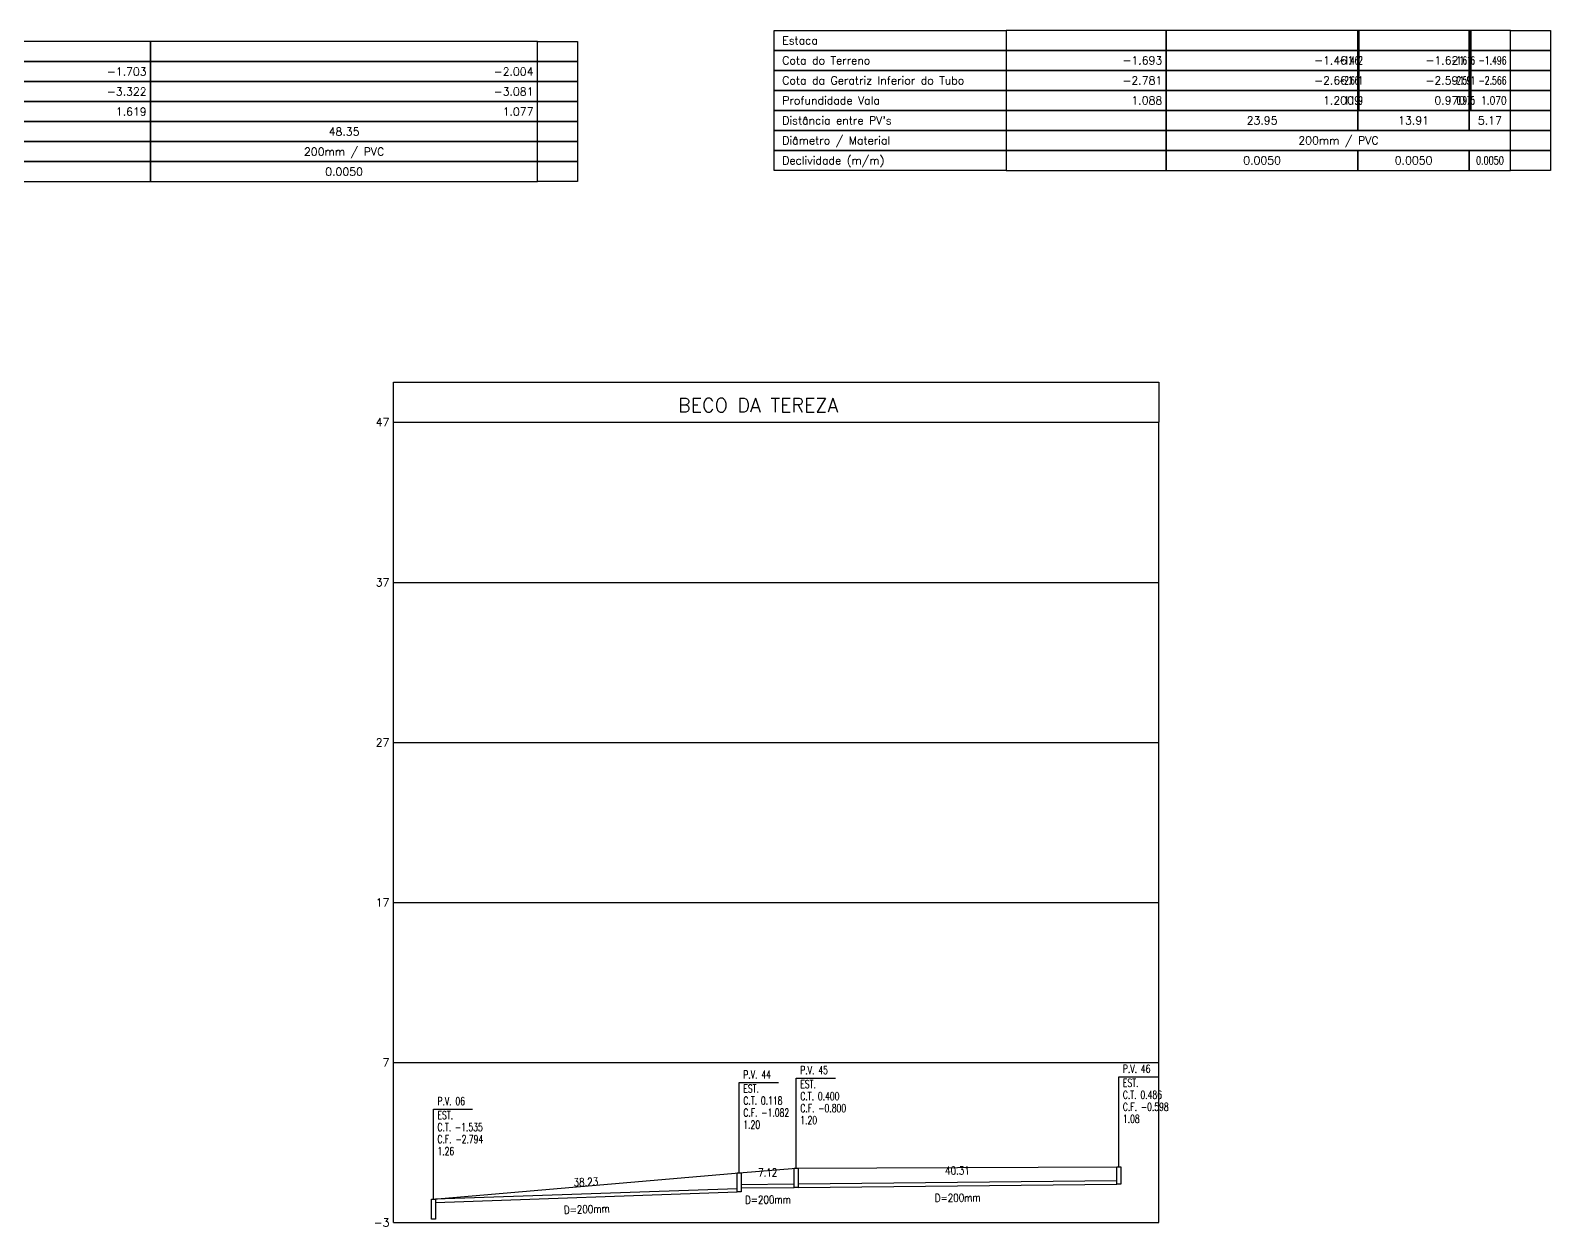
# Model space of a CAD drawing. Extents: x -44 to 14114764, y -20 to 289527804.
# Drawn here: x 359189.9 to 359379.9, y 7353584.2 to 7353733.7 of the extents above; entities that cross this region are included whole.
import ezdxf
from ezdxf.enums import TextEntityAlignment as Align

# ---------------------------------------------------------------- set-up
doc = ezdxf.new("R2010")
doc.units = 0
for name, color, linetype in [('PS_IND_COMPRIMENTO', 7, 'Continuous'), ('PS_IND_DIAMETRO', 7, 'Continuous'), ('PS_PERFIL_CAIXAS', 7, 'Continuous'), ('PS_PERFIL_COTA_LIN', 7, 'Continuous'), ('PS_PERFIL_COTA_TXT', 5, 'Continuous'), ('PS_PERFIL_GRADE', 8, 'Continuous'), ('PS_PERFIL_TERRENO', 3, 'Continuous'), ('PS_PERFIL_TITULOS', 5, 'Continuous'), ('PS_PERFIL_TUBO', 7, 'Continuous'), ('PS_PONTOS_IDENTIFICACAO_LIN', 7, 'Continuous'), ('PS_PONTOS_IDENTIFICACAO_TXT', 7, 'Continuous')]:
    doc.layers.add(name, color=color, linetype=linetype)
doc.styles.add('ROMANS', font='ROMANS.shx', dxfattribs={"height": 2})

# ---------------------------------------------------------------- blocks, each defined once
blk = doc.blocks.new('*U13')
at = {"layer": 'PS_PERFIL_GRADE', "linetype": 'Continuous'}
for p, q in [((0, 0), (0, 100)), ((0, 100), (95.66, 100)), ((95.66, 0), (95.66, 100)), ((0, 80), (95.66, 80)), ((0, 60), (95.66, 60)), ((0, 40), (95.66, 40)), ((0, 20), (95.66, 20)), ((0, 0), (95.66, 0))]:
    blk.add_line(p, q, dxfattribs=at)
blk.add_lwpolyline([(0, 100), (0, 105), (95.66, 105), (95.66, 100)], dxfattribs=at)
at = {"layer": 'PS_PERFIL_GRADE', "style": 'ROMANS'}
for s, p in [('47', (-0.5, 100)), ('37', (-0.5, 80)), ('27', (-0.5, 60)), ('17', (-0.5, 40)), ('7', (-0.5, 20)), ('-3', (-0.5, 0))]:
    blk.add_text(s, height=1, dxfattribs=at).set_placement(p, align=Align.MIDDLE_RIGHT)

msp = doc.modelspace()

# ---------------------------------------------------------------- linework, layer by layer
at = {"layer": 'PS_PERFIL_CAIXAS', "linetype": 'Continuous'}
for points in [[(359278.244, 7353590.967), (359278.744, 7353590.967), (359278.744, 7353588.567), (359278.244, 7353588.567)], [(359285.364, 7353591.531), (359285.864, 7353591.531), (359285.864, 7353589.131), (359285.364, 7353589.131)], [(359325.675, 7353591.703), (359326.175, 7353591.703), (359326.175, 7353589.534), (359325.675, 7353589.534)], [(359240.015, 7353587.661), (359240.515, 7353587.661), (359240.515, 7353585.143), (359240.015, 7353585.143)]]:
    msp.add_lwpolyline(points, close=True, dxfattribs=at)
at = {"layer": 'PS_PERFIL_COTA_LIN', "linetype": 'Continuous'}
for points in [[(359311.852, 7353733.701), (359311.852, 7353731.201), (359282.852, 7353731.201), (359282.852, 7353733.701)], [(359311.852, 7353733.701), (359311.852, 7353731.201), (359331.852, 7353731.201), (359331.852, 7353733.701)], [(359331.852, 7353733.701), (359331.852, 7353731.201), (359355.8, 7353731.201), (359355.8, 7353733.701)], [(359355.8, 7353733.701), (359355.8, 7353731.201), (359355.9, 7353731.201), (359355.9, 7353733.701)], [(359355.9, 7353733.701), (359355.9, 7353731.201), (359369.714, 7353731.201), (359369.714, 7353733.701)], [(359369.714, 7353733.701), (359369.714, 7353731.201), (359369.914, 7353731.201), (359369.914, 7353733.701)], [(359369.914, 7353733.701), (359369.914, 7353731.201), (359374.88, 7353731.201), (359374.88, 7353733.701)], [(359379.88, 7353733.701), (359379.88, 7353731.201), (359374.88, 7353731.201), (359374.88, 7353733.701)], [(359184.925, 7353732.303), (359184.925, 7353729.803), (359204.925, 7353729.803), (359204.925, 7353732.303)], [(359204.925, 7353732.303), (359204.925, 7353729.803), (359253.272, 7353729.803), (359253.272, 7353732.303)], [(359258.272, 7353732.303), (359258.272, 7353729.803), (359253.272, 7353729.803), (359253.272, 7353732.303)], [(359311.852, 7353731.201), (359311.852, 7353728.701), (359282.852, 7353728.701), (359282.852, 7353731.201)], [(359311.852, 7353731.201), (359311.852, 7353728.701), (359331.852, 7353728.701), (359331.852, 7353731.201)], [(359331.852, 7353731.201), (359331.852, 7353728.701), (359355.8, 7353728.701), (359355.8, 7353731.201)], [(359355.8, 7353731.201), (359355.8, 7353728.701), (359355.9, 7353728.701), (359355.9, 7353731.201)], [(359355.9, 7353731.201), (359355.9, 7353728.701), (359369.714, 7353728.701), (359369.714, 7353731.201)], [(359369.714, 7353731.201), (359369.714, 7353728.701), (359369.914, 7353728.701), (359369.914, 7353731.201)], [(359369.914, 7353731.201), (359369.914, 7353728.701), (359374.88, 7353728.701), (359374.88, 7353731.201)], [(359379.88, 7353731.201), (359379.88, 7353728.701), (359374.88, 7353728.701), (359374.88, 7353731.201)], [(359184.925, 7353729.803), (359184.925, 7353727.303), (359204.925, 7353727.303), (359204.925, 7353729.803)], [(359204.925, 7353729.803), (359204.925, 7353727.303), (359253.272, 7353727.303), (359253.272, 7353729.803)], [(359258.272, 7353729.803), (359258.272, 7353727.303), (359253.272, 7353727.303), (359253.272, 7353729.803)], [(359184.925, 7353727.303), (359184.925, 7353724.803), (359204.925, 7353724.803), (359204.925, 7353727.303)], [(359204.925, 7353727.303), (359204.925, 7353724.803), (359253.272, 7353724.803), (359253.272, 7353727.303)], [(359258.272, 7353727.303), (359258.272, 7353724.803), (359253.272, 7353724.803), (359253.272, 7353727.303)], [(359311.852, 7353728.701), (359311.852, 7353726.201), (359282.852, 7353726.201), (359282.852, 7353728.701)], [(359311.852, 7353728.701), (359311.852, 7353726.201), (359331.852, 7353726.201), (359331.852, 7353728.701)], [(359331.852, 7353728.701), (359331.852, 7353726.201), (359355.8, 7353726.201), (359355.8, 7353728.701)], [(359355.8, 7353728.701), (359355.8, 7353726.201), (359355.9, 7353726.201), (359355.9, 7353728.701)], [(359355.9, 7353728.701), (359355.9, 7353726.201), (359369.714, 7353726.201), (359369.714, 7353728.701)], [(359369.714, 7353728.701), (359369.714, 7353726.201), (359369.914, 7353726.201), (359369.914, 7353728.701)], [(359369.914, 7353728.701), (359369.914, 7353726.201), (359374.88, 7353726.201), (359374.88, 7353728.701)], [(359379.88, 7353728.701), (359379.88, 7353726.201), (359374.88, 7353726.201), (359374.88, 7353728.701)], [(359311.852, 7353726.201), (359311.852, 7353723.701), (359282.852, 7353723.701), (359282.852, 7353726.201)], [(359311.852, 7353726.201), (359311.852, 7353723.701), (359331.852, 7353723.701), (359331.852, 7353726.201)], [(359331.852, 7353726.201), (359331.852, 7353723.701), (359355.8, 7353723.701), (359355.8, 7353726.201)], [(359355.8, 7353726.201), (359355.8, 7353723.701), (359355.9, 7353723.701), (359355.9, 7353726.201)], [(359355.9, 7353726.201), (359355.9, 7353723.701), (359369.714, 7353723.701), (359369.714, 7353726.201)], [(359369.714, 7353726.201), (359369.714, 7353723.701), (359369.914, 7353723.701), (359369.914, 7353726.201)], [(359369.914, 7353726.201), (359369.914, 7353723.701), (359374.88, 7353723.701), (359374.88, 7353726.201)], [(359379.88, 7353726.201), (359379.88, 7353723.701), (359374.88, 7353723.701), (359374.88, 7353726.201)], [(359184.925, 7353724.803), (359184.925, 7353722.303), (359204.925, 7353722.303), (359204.925, 7353724.803)], [(359204.925, 7353724.803), (359204.925, 7353722.303), (359253.272, 7353722.303), (359253.272, 7353724.803)], [(359258.272, 7353724.803), (359258.272, 7353722.303), (359253.272, 7353722.303), (359253.272, 7353724.803)], [(359311.852, 7353723.701), (359311.852, 7353721.201), (359282.852, 7353721.201), (359282.852, 7353723.701)], [(359311.852, 7353723.701), (359311.852, 7353721.201), (359331.852, 7353721.201), (359331.852, 7353723.701)], [(359331.852, 7353723.701), (359331.852, 7353721.201), (359355.8, 7353721.201), (359355.8, 7353723.701)], [(359355.8, 7353723.701), (359355.8, 7353721.201), (359369.714, 7353721.201), (359369.714, 7353723.701)], [(359369.714, 7353723.701), (359369.714, 7353721.201), (359374.88, 7353721.201), (359374.88, 7353723.701)], [(359379.88, 7353723.701), (359379.88, 7353721.201), (359374.88, 7353721.201), (359374.88, 7353723.701)], [(359184.925, 7353722.303), (359184.925, 7353719.803), (359204.925, 7353719.803), (359204.925, 7353722.303)], [(359204.925, 7353722.303), (359204.925, 7353719.803), (359253.272, 7353719.803), (359253.272, 7353722.303)], [(359258.272, 7353722.303), (359258.272, 7353719.803), (359253.272, 7353719.803), (359253.272, 7353722.303)], [(359311.852, 7353721.201), (359311.852, 7353718.701), (359282.852, 7353718.701), (359282.852, 7353721.201)], [(359311.852, 7353721.201), (359311.852, 7353718.701), (359331.852, 7353718.701), (359331.852, 7353721.201)], [(359331.852, 7353721.201), (359331.852, 7353718.701), (359374.88, 7353718.701), (359374.88, 7353721.201)], [(359379.88, 7353721.201), (359379.88, 7353718.701), (359374.88, 7353718.701), (359374.88, 7353721.201)], [(359184.925, 7353719.803), (359184.925, 7353717.303), (359204.925, 7353717.303), (359204.925, 7353719.803)], [(359204.925, 7353719.803), (359204.925, 7353717.303), (359253.272, 7353717.303), (359253.272, 7353719.803)], [(359258.272, 7353719.803), (359258.272, 7353717.303), (359253.272, 7353717.303), (359253.272, 7353719.803)], [(359311.852, 7353718.701), (359311.852, 7353716.201), (359282.852, 7353716.201), (359282.852, 7353718.701)], [(359311.852, 7353718.701), (359311.852, 7353716.201), (359331.852, 7353716.201), (359331.852, 7353718.701)], [(359331.852, 7353718.701), (359331.852, 7353716.201), (359355.8, 7353716.201), (359355.8, 7353718.701)], [(359355.8, 7353718.701), (359355.8, 7353716.201), (359369.714, 7353716.201), (359369.714, 7353718.701)], [(359369.714, 7353718.701), (359369.714, 7353716.201), (359374.88, 7353716.201), (359374.88, 7353718.701)], [(359379.88, 7353718.701), (359379.88, 7353716.201), (359374.88, 7353716.201), (359374.88, 7353718.701)], [(359184.925, 7353717.303), (359184.925, 7353714.803), (359204.925, 7353714.803), (359204.925, 7353717.303)], [(359204.925, 7353717.303), (359204.925, 7353714.803), (359253.272, 7353714.803), (359253.272, 7353717.303)], [(359258.272, 7353717.303), (359258.272, 7353714.803), (359253.272, 7353714.803), (359253.272, 7353717.303)]]:
    msp.add_lwpolyline(points, close=True, dxfattribs=at)
for points in [[(359331.852, 7353723.701), (359355.8, 7353723.701)], [(359355.9, 7353723.701), (359369.714, 7353723.701)], [(359369.914, 7353723.701), (359374.88, 7353723.701)], [(359204.925, 7353722.303), (359253.272, 7353722.303)], [(359311.852, 7353721.201), (359331.852, 7353721.201)], [(359331.852, 7353721.201), (359355.8, 7353721.201)], [(359331.852, 7353721.201), (359355.8, 7353721.201)], [(359355.8, 7353721.201), (359355.9, 7353721.201)], [(359355.9, 7353721.201), (359369.714, 7353721.201)], [(359355.9, 7353721.201), (359369.714, 7353721.201)], [(359369.914, 7353721.201), (359374.88, 7353721.201)], [(359369.914, 7353721.201), (359374.88, 7353721.201)], [(359204.925, 7353719.803), (359253.272, 7353719.803)], [(359204.925, 7353719.803), (359253.272, 7353719.803)], [(359311.852, 7353718.701), (359331.852, 7353718.701)], [(359331.852, 7353718.701), (359355.8, 7353718.701)], [(359331.852, 7353718.701), (359355.8, 7353718.701)], [(359355.8, 7353718.701), (359355.9, 7353718.701)], [(359355.9, 7353718.701), (359369.714, 7353718.701)], [(359355.9, 7353718.701), (359369.714, 7353718.701)], [(359369.914, 7353718.701), (359374.88, 7353718.701)], [(359369.914, 7353718.701), (359374.88, 7353718.701)], [(359204.925, 7353717.303), (359253.272, 7353717.303)], [(359204.925, 7353717.303), (359253.272, 7353717.303)], [(359331.852, 7353716.201), (359355.8, 7353716.201)], [(359355.9, 7353716.201), (359369.714, 7353716.201)], [(359369.914, 7353716.201), (359374.88, 7353716.201)], [(359204.925, 7353714.803), (359253.272, 7353714.803)]]:
    msp.add_lwpolyline(points, dxfattribs=at)
at = {"layer": 'PS_PERFIL_TERRENO', "linetype": 'Continuous'}
msp.add_lwpolyline([(359240.265, 7353587.661), (359278.494, 7353590.967), (359285.614, 7353591.531), (359325.925, 7353591.703)], dxfattribs=at)
at = {"layer": 'PS_PERFIL_TUBO', "color": 1, "linetype": 'Continuous'}
for points in [[(359240.515, 7353587.251), (359278.244, 7353588.567), (359278.244, 7353588.967), (359240.515, 7353587.651)], [(359278.744, 7353589.059), (359285.364, 7353589.131), (359285.364, 7353589.531), (359278.744, 7353589.459)], [(359285.864, 7353589.131), (359325.675, 7353589.534), (359325.675, 7353589.934), (359285.864, 7353589.531)]]:
    msp.add_lwpolyline(points, close=True, dxfattribs=at)
at = {"layer": 'PS_PONTOS_IDENTIFICACAO_LIN', "linetype": 'Continuous'}
for points in [[(359278.494, 7353590.967), (359278.494, 7353602.217), (359283.394, 7353602.217)], [(359285.614, 7353591.531), (359285.614, 7353602.781), (359290.514, 7353602.781)], [(359325.925, 7353591.703), (359325.925, 7353602.953), (359330.825, 7353602.953)], [(359240.265, 7353587.661), (359240.265, 7353598.911), (359245.165, 7353598.911)]]:
    msp.add_lwpolyline(points, dxfattribs=at)

# ---------------------------------------------------------------- block references
at = {"layer": 'PS_PERFIL_GRADE'}
msp.add_blockref('*U13', (359235.265, 7353584.731), dxfattribs=at)

# ---------------------------------------------------------------- texts
at = {"layer": 'PS_IND_COMPRIMENTO', "style": 'ROMANS', "width": 0.8}
for s, rotation, p in [('38.23', 1.99833, (359259.32, 7353589.808)), ('7.12', 0.62306, (359282.036, 7353590.995)), ('40.31', 0.58027, (359305.753, 7353591.232))]:
    msp.add_text(s, height=1, rotation=rotation, dxfattribs=at).set_placement(p, align=Align.MIDDLE_CENTER)
at = {"layer": 'PS_IND_DIAMETRO', "style": 'ROMANS', "width": 0.8}
for rotation, p in [(0.58027, (359305.787, 7353587.833)), (1.99833, (359259.439, 7353586.41)), (0.62306, (359282.073, 7353587.595))]:
    msp.add_text('D=200mm', height=1, rotation=rotation, dxfattribs=at).set_placement(p, align=Align.MIDDLE_CENTER)
at = {"layer": 'PS_PERFIL_COTA_TXT', "style": 'ROMANS'}
for s, p in [('Estaca', (359283.852, 7353732.451)), ('Cota do Terreno', (359283.852, 7353729.951)), ('Cota da Geratriz Inferior do Tubo', (359283.852, 7353727.451)), ('Profundidade Vala', (359283.852, 7353724.951)), ("Distância entre PV's", (359283.852, 7353722.451)), ('Diâmetro / Material', (359283.852, 7353719.951)), ('Declividade (m/m)', (359283.852, 7353717.451))]:
    msp.add_text(s, height=1, dxfattribs=at).set_placement(p, align=Align.MIDDLE_LEFT)
for s, p in [('-1.703', (359204.425, 7353728.553)), ('-2.004', (359252.772, 7353728.553)), ('-1.693', (359331.352, 7353729.951)), ('-1.461', (359355.3, 7353729.951)), ('-1.621', (359369.214, 7353729.951)), ('-2.781', (359331.352, 7353727.451)), ('-2.661', (359355.3, 7353727.451)), ('-2.591', (359369.214, 7353727.451)), ('-3.322', (359204.425, 7353726.053)), ('-3.081', (359252.772, 7353726.053)), ('1.088', (359331.352, 7353724.951)), ('1.200', (359355.3, 7353724.951)), ('0.970', (359369.214, 7353724.951)), ('1.619', (359204.425, 7353723.553)), ('1.077', (359252.772, 7353723.553))]:
    msp.add_text(s, height=1, dxfattribs=at).set_placement(p, align=Align.MIDDLE_RIGHT)
for s, width, p in [('-1.462', 0.5, (359356.4, 7353729.951)), ('-1.616', 0.5, (359370.414, 7353729.951)), ('-1.496', 0.709432, (359374.38, 7353729.951)), ('-2.661', 0.5, (359356.4, 7353727.451)), ('-2.591', 0.5, (359370.414, 7353727.451)), ('-2.566', 0.709432, (359374.38, 7353727.451)), ('1.199', 0.5, (359356.4, 7353724.951)), ('0.975', 0.5, (359370.414, 7353724.951)), ('1.070', 0.827671, (359374.38, 7353724.951))]:
    msp.add_text(s, height=1, dxfattribs=dict(at, width=width)).set_placement(p, align=Align.MIDDLE_RIGHT)
for s, p in [('48.35', (359229.099, 7353721.053)), ('23.95', (359343.826, 7353722.451)), ('13.91', (359362.757, 7353722.451)), ('5.17', (359372.297, 7353722.451)), ('200mm / PVC', (359353.366, 7353719.951)), ('200mm / PVC', (359229.099, 7353718.553)), ('0.0050', (359343.826, 7353717.451)), ('0.0050', (359362.757, 7353717.451)), ('0.0050', (359229.099, 7353716.053))]:
    msp.add_text(s, height=1, dxfattribs=at).set_placement(p, align=Align.MIDDLE_CENTER)
at = {"layer": 'PS_PERFIL_COTA_TXT', "style": 'ROMANS', "width": 0.738004}
msp.add_text('0.0050', height=1, dxfattribs=at).set_placement((359372.297, 7353717.451), align=Align.MIDDLE_CENTER)
at = {"layer": 'PS_PERFIL_TITULOS', "style": 'ROMANS'}
msp.add_text('BECO DA TEREZA', height=1.75, dxfattribs=at).set_placement((359280.844, 7353686.854), align=Align.MIDDLE_CENTER)
at = {"layer": 'PS_PONTOS_IDENTIFICACAO_TXT', "style": 'ROMANS', "width": 0.7}
for s, p in [('P.V. 44', (359278.994, 7353602.717)), ('P.V. 45', (359286.114, 7353603.281)), ('P.V. 46', (359326.425, 7353603.453)), ('EST. ', (359278.994, 7353600.967)), ('EST. ', (359286.114, 7353601.531)), ('EST. ', (359326.425, 7353601.703)), ('P.V. 06', (359240.765, 7353599.411)), ('C.T. 0.118', (359278.994, 7353599.467)), ('C.T. 0.400', (359286.114, 7353600.031)), ('C.T. 0.486', (359326.425, 7353600.203)), ('C.F. -0.598', (359326.425, 7353598.703)), ('EST. ', (359240.765, 7353597.661)), ('C.F. -1.082', (359278.994, 7353597.967)), ('C.F. -0.800', (359286.114, 7353598.531)), ('1.20', (359286.114, 7353597.031)), ('1.08', (359326.425, 7353597.203)), ('C.T. -1.535', (359240.765, 7353596.161)), ('1.20', (359278.994, 7353596.467)), ('C.F. -2.794', (359240.765, 7353594.661)), ('1.26', (359240.765, 7353593.161))]:
    msp.add_text(s, height=1, dxfattribs=at).set_placement(p)

doc.saveas('drawing.dxf')
